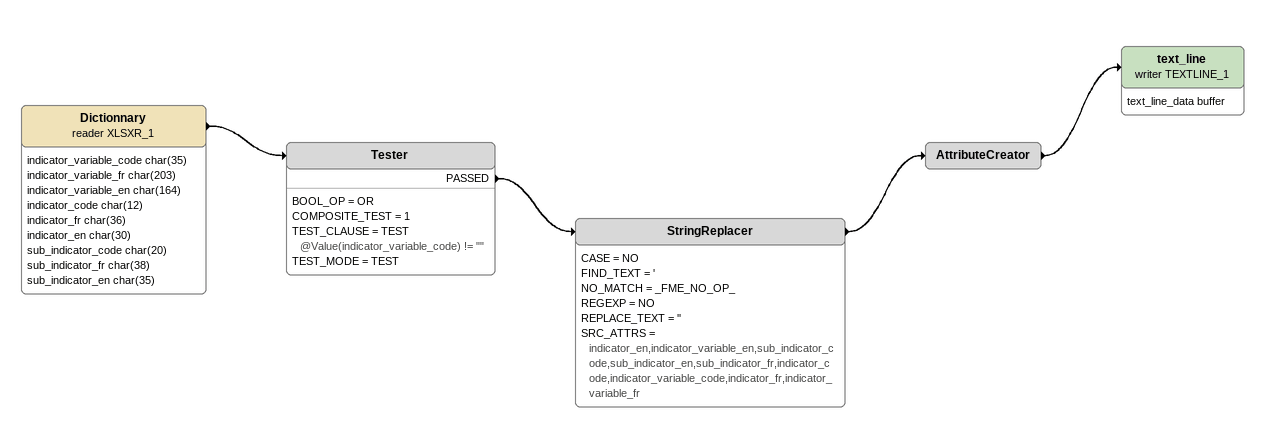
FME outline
Dictionnary (reader XLSXR_1)
    attributes: indicator_variable_code char(35), indicator_variable_fr char(203), indicator_variable_en char(164), indicator_code char(12), indicator_fr char(36), indicator_en char(30), sub_indicator_code char(20), sub_indicator_fr char(38), sub_indicator_en char(35)
    -> Tester
Tester
    BOOL_OP = OR
    COMPOSITE_TEST = 1
    TEST_CLAUSE = TEST @Value(indicator_variable_code) != ""
    TEST_MODE = TEST
    PASSED -> StringReplacer
StringReplacer
    CASE = NO
    FIND_TEXT = '
    NO_MATCH = _FME_NO_OP_
    REGEXP = NO
    REPLACE_TEXT = ''
    SRC_ATTRS = indicator_en,indicator_variable_en,sub_indicator_code,sub_indicator_en,sub_indicator_fr,indicator_code,indicator_variable_code,indicator_fr,indicator_variable_fr
    -> AttributeCreator
AttributeCreator
    -> text_line (writer TEXTLINE_1)
text_line (writer TEXTLINE_1)
    attributes: text_line_data buffer
